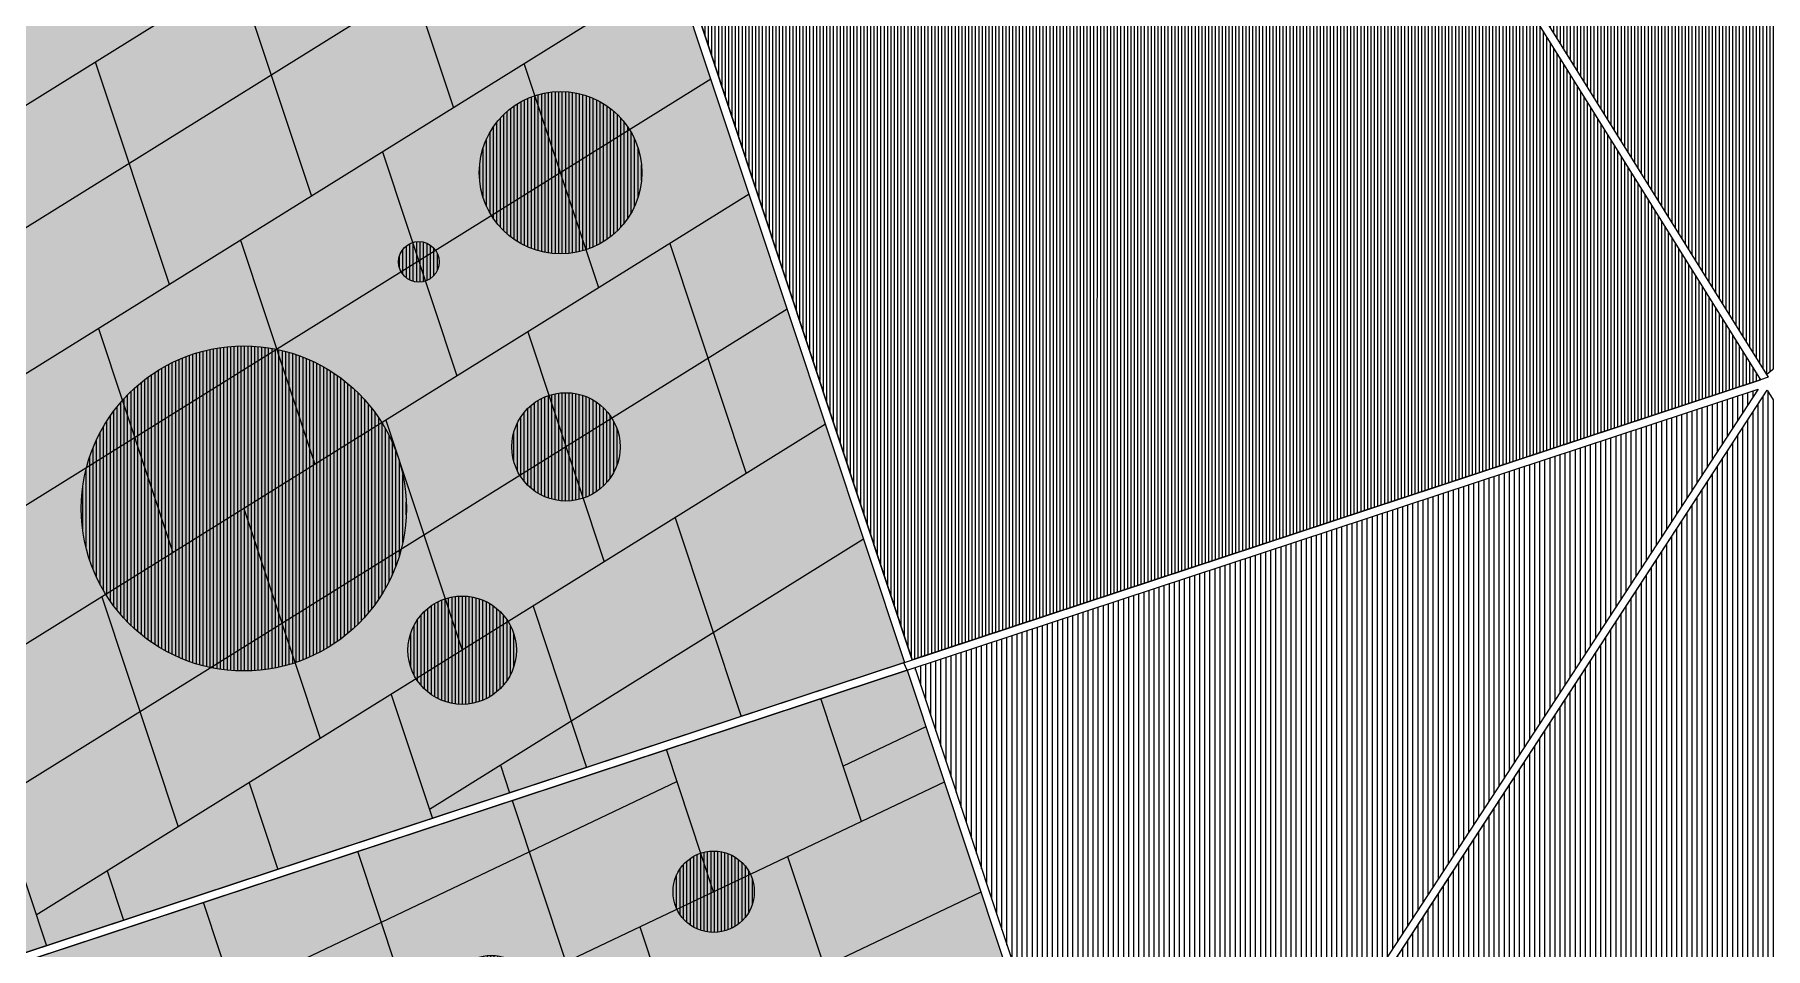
# Model space of a CAD drawing. Header units: metres. Extents: x 679599 to 680028, y 2748524 to 2748840.
# Drawn here: x 679795 to 679858.9, y 2748629.3 to 2748663 of the extents above; entities that cross this region are included whole.
import ezdxf

# ---------------------------------------------------------------- set-up
doc = ezdxf.new("R2010")
doc.units = ezdxf.units.M
doc.header["$LTSCALE"] = 5
doc.layers.add('00-AUX', color=2, linetype='Continuous', plot=False)
doc.layers.add('00-AUX Tree Pit', color=2, linetype='Continuous', plot=False)
for name, color, linetype, lineweight, plot in [('02-L-B-Channel', 140, 'Continuous', 5, False), ('02-L-B-Curb', 11, 'Continuous', 5, False), ('02-L-B-Gutter', 170, 'Continuous', 5, False)]:
    doc.layers.add(name, color=color, linetype=linetype, lineweight=lineweight, plot=plot)
for name, color, linetype, lineweight, true_color in [('02-L-Joints-Paviment_06_Concrete Slab in sittu', 7, 'Continuous', 5, 0x999999), ('02-L-Joints-Paviment_07_Precast Concrete Blocks 60X40', 7, 'Continuous', 5, 0x999999), ('03-TR-Pavement_01_Compacted Ground', 7, 'Continuous', 5, 0x5a4f30), ('03-TR-Pavement_02_Sealed Gravel', 7, 'Continuous', 5, 0x38321e), ('03-TR-Pavement_06_Concrete Slab in situ', 7, 'Continuous', 9, 0xf7f7f7)]:
    doc.layers.add(name, color=color, linetype=linetype, lineweight=lineweight, true_color=true_color)
doc.layers.add('02-L-Tree Pit_line', color=252, linetype='Continuous')
doc.layers.add('03-TR-Tree Pit_Green', color=46, linetype='Continuous')
doc.layers.add('03-TR-Pavement_03_Lawn', color=74, linetype='Continuous', lineweight=5)
doc.layers.add('04-BK-Tree Pit', color=6, linetype='Continuous', lineweight=5)
doc.layers.add('03-TR-Tree Pit_White', color=7, linetype='Continuous', true_color=0xfcfcfc)
pattern_1 = [(90, (0, 0), (-0.1247775, 0), [])]

# ---------------------------------------------------------------- blocks, each defined once
blk = doc.blocks.new('Escocell 3m')
at = {"layer": '03-TR-Tree Pit_Green'}
h = blk.add_hatch(dxfattribs=at)
h.set_pattern_fill('ANSI31', color=256, scale=0.04, angle=19.04540243006556)
h.set_pattern_definition([(64.04540243006555, (-1814188.461305442, -2173892.277401457), (-0.1141909246486627, 0.05558266571408255), [])])
edge = h.paths.add_edge_path()
edge.add_arc((0, 0), 1.500000000055106, 0, 360)
at = {"layer": '03-TR-Tree Pit_White'}
h = blk.add_hatch(color=256, dxfattribs=at)
h.dxf.hatch_style = 1
edge = h.paths.add_edge_path()
edge.add_arc((0, 0), 1.500000000055106, 0, 360)
blk.add_circle((2.793967723846436e-09, 0), 1.499999999999999)
at = {"layer": '02-L-Tree Pit_line', "ltscale": 0.3}
blk.add_circle((0, 0), 1.500000000055106, dxfattribs=at)
blk = doc.blocks.new('Escocell 4m')
at = {"layer": '03-TR-Tree Pit_Green'}
h = blk.add_hatch(dxfattribs=at)
h.set_pattern_fill('ANSI31', color=256, scale=0.04, angle=19.04540243006556)
h.set_pattern_definition([(64.04540243006555, (-1814219.152628574, -2173895.471717801), (-0.1141909246486627, 0.05558266571408255), [])])
edge = h.paths.add_edge_path()
edge.add_arc((0, 0), 2.00000000010125, 0, 360)
at = {"layer": '03-TR-Tree Pit_White'}
h = blk.add_hatch(color=256, dxfattribs=at)
h.dxf.hatch_style = 1
edge = h.paths.add_edge_path()
edge.add_arc((0, 0), 2.00000000010125, 0, 360)
blk.add_circle((0, 4.656612873077393e-10), 1.999999999999999)
blk = doc.blocks.new('Tree Pit 6m')
at = {"layer": '03-TR-Tree Pit_Green'}
h = blk.add_hatch(dxfattribs=at)
h.set_pattern_fill('ANSI31', color=256, scale=0.04, angle=45)
h.set_pattern_definition([(90, (0, 0), (-0.127, 0), [])])
edge = h.paths.add_edge_path()
edge.add_arc((0, 0), 2.999999999799332, 0, 360)
at = {"layer": '03-TR-Tree Pit_White'}
h = blk.add_hatch(color=256, dxfattribs=at)
h.dxf.hatch_style = 1
edge = h.paths.add_edge_path()
edge.add_arc((3.552713678800501e-15, 0), 2.999999999799332, 0, 360)
blk.add_circle((0, -4.656612873077393e-10), 3)
blk = doc.blocks.new('Tree Pit 1.5m1')
at = {"layer": '03-TR-Tree Pit_Green'}
h = blk.add_hatch(dxfattribs=at)
h.set_pattern_fill('ANSI31', color=256, scale=0.04, angle=45)
h.set_pattern_definition([(90, (-679809.1965781035, -2748654.629934995), (-0.127, 0), [])])
edge = h.paths.add_edge_path()
edge.add_arc((0, -4.656612873077393e-10), 0.7500000004656613, 0, 360)
at = {"layer": '03-TR-Tree Pit_White'}
h = blk.add_hatch(color=256, dxfattribs=at)
h.dxf.hatch_style = 1
edge = h.paths.add_edge_path()
edge.add_arc((0, -4.656612873077393e-10), 0.7500000004656613, 0, 360)
blk.add_circle((0, 0), 0.75)
blk = doc.blocks.new('Tree Pit 12m')
at = {"layer": '03-TR-Tree Pit_Green'}
h = blk.add_hatch(dxfattribs=at)
h.set_pattern_fill('ANSI31', color=256, scale=0.04, angle=45)
h.set_pattern_definition([(90, (-679801.3261485464, -2748649.771998064), (-0.127, 0), [])])
edge = h.paths.add_edge_path()
edge.add_arc((0, 0), 5.999999999896272, 0, 360)
at = {"layer": '03-TR-Tree Pit_White'}
h = blk.add_hatch(color=256, dxfattribs=at)
h.dxf.hatch_style = 1
edge = h.paths.add_edge_path()
edge.add_arc((0, 0), 5.999999999896272, 0, 360)
at = {"ltscale": 0.3}
blk.add_circle((0, 0), 5.999999999896272, dxfattribs=at)
blk = doc.blocks.new('*U33')
at = {"layer": '02-L-Joints-Paviment_07_Precast Concrete Blocks 60X40'}
blk.add_line((8.568149900134436e-07, 0.5989131331520812), (4.98304278521461e-07, 8.26684131399463e-05), dxfattribs=at)
blk = doc.blocks.new('*U34')
at = {"layer": '02-L-Joints-Paviment_07_Precast Concrete Blocks 60X40', "color": 0, "linetype": 'ByBlock', "lineweight": -2, "transparency": 16777216, "rotation": 25.4481775049705}
for p in [(679894.9857539828, 2748631.686475889), (679895.3469437031, 2748631.858353711), (679895.7081334235, 2748632.030231534), (679893.5409951014, 2748630.998964598), (679893.9021848218, 2748631.170842421), (679894.2633745421, 2748631.342720244), (679894.6245642625, 2748631.514598066), (679892.4574259404, 2748630.48333113), (679892.8186156608, 2748630.655208953), (679893.1798053811, 2748630.827086776), (679891.0126670591, 2748629.795819839), (679891.3738567794, 2748629.967697662), (679891.7350464998, 2748630.139575485), (679892.0962362201, 2748630.311453308), (679889.5679081777, 2748629.108308549), (679889.9290978981, 2748629.280186371), (679890.2902876184, 2748629.452064194), (679890.6514773387, 2748629.623942017), (679888.1231492964, 2748628.420797258), (679888.4843390167, 2748628.592675081), (679888.8455287371, 2748628.764552903), (679889.2067184574, 2748628.936430726), (679887.0395801354, 2748627.90516379), (679887.4007698557, 2748628.077041613), (679887.761959576, 2748628.248919435), (679885.594821254, 2748627.2176525), (679885.9560109744, 2748627.389530322), (679886.3172006947, 2748627.561408145), (679886.678390415, 2748627.733285968), (679884.1500623727, 2748626.530141209), (679884.511252093, 2748626.702019032), (679884.8724418133, 2748626.873896854), (679885.2336315337, 2748627.045774677), (679883.0664932117, 2748626.014507741), (679883.427682932, 2748626.186385564), (679883.7888726523, 2748626.358263386), (679881.6217343303, 2748625.32699645), (679881.9829240507, 2748625.498874273), (679882.344113771, 2748625.670752096), (679882.7053034913, 2748625.842629918), (679880.1769754491, 2748624.639485159), (679880.5381651694, 2748624.811362982), (679880.8993548898, 2748624.983240805), (679881.2605446101, 2748625.155118627), (679878.7322165677, 2748623.951973869), (679879.0934062881, 2748624.123851692), (679879.4545960084, 2748624.295729514), (679879.8157857287, 2748624.467607337), (679877.6486474067, 2748623.436340401), (679878.009837127, 2748623.608218224), (679878.3710268474, 2748623.780096046), (679876.2038885254, 2748622.748829111), (679876.5650782457, 2748622.920706933), (679876.926267966, 2748623.092584756), (679877.2874576864, 2748623.264462578), (679874.759129644, 2748622.06131782), (679875.1203193644, 2748622.233195642), (679875.4815090847, 2748622.405073465), (679875.842698805, 2748622.576951288), (679873.3143707627, 2748621.373806529), (679873.675560483, 2748621.545684352), (679874.0367502033, 2748621.717562174), (679874.3979399237, 2748621.889439997), (679872.2308016017, 2748620.858173061), (679872.591991322, 2748621.030050884), (679872.9531810423, 2748621.201928706), (679870.7860427203, 2748620.17066177), (679871.1472324406, 2748620.342539593), (679871.508422161, 2748620.514417415), (679871.8696118813, 2748620.686295238), (679869.341283839, 2748619.48315048), (679869.7024735593, 2748619.655028302), (679870.0636632796, 2748619.826906125), (679870.424853, 2748619.998783948), (679868.257714678, 2748618.967517012), (679868.6189043983, 2748619.139394834), (679868.9800941186, 2748619.311272657), (679866.8129557966, 2748618.280005721), (679867.1741455169, 2748618.451883544), (679867.5353352373, 2748618.623761367), (679867.8965249576, 2748618.795639189), (679865.3681969153, 2748617.59249443), (679865.7293866356, 2748617.764372253), (679866.0905763559, 2748617.936250076), (679866.4517660763, 2748618.108127899), (679863.9234380339, 2748616.90498314), (679864.2846277542, 2748617.076860962), (679864.6458174746, 2748617.248738785), (679865.0070071949, 2748617.420616608), (679862.8398688729, 2748616.389349672), (679863.2010585932, 2748616.561227494), (679863.5622483136, 2748616.733105317), (679861.3951099915, 2748615.701838381), (679861.7562997119, 2748615.873716204), (679862.1174894322, 2748616.045594026), (679862.4786791526, 2748616.217471849), (679859.9503511102, 2748615.014327091), (679860.3115408305, 2748615.186204913), (679860.6727305509, 2748615.358082736), (679861.0339202712, 2748615.529960558), (679858.8667819492, 2748614.498693623), (679859.2279716695, 2748614.670571445), (679859.5891613899, 2748614.842449268), (679857.4220230678, 2748613.811182332), (679857.7832127882, 2748613.983060155), (679858.1444025085, 2748614.154937977), (679858.5055922288, 2748614.3268158), (679855.9772641865, 2748613.123671041), (679856.3384539068, 2748613.295548864), (679856.6996436272, 2748613.467426687), (679857.0608333475, 2748613.639304509), (679854.5325053051, 2748612.43615975), (679854.8936950255, 2748612.608037573), (679855.2548847458, 2748612.779915396), (679855.6160744661, 2748612.951793218), (679853.8101258645, 2748612.092404105), (679854.1713155848, 2748612.264281928)]:
    blk.add_blockref('*U33', p, dxfattribs=at)

msp = doc.modelspace()

# ---------------------------------------------------------------- hatches: boundary and pattern name
at = {"layer": '03-TR-Pavement_01_Compacted Ground', "linetype": 'Continuous'}
h = msp.add_hatch(dxfattribs=at)
h.set_pattern_fill('ANSI31', color=256, scale=0.059, angle=45)
h.set_pattern_definition([(90, (652974.1167151183, 2717198.732228751), (-0.187325, 0), [])])
h.paths.add_polyline_path([(679858.9596239934, 2748649.889469362), (679836.2481653927, 2748615.105393283), (679870.4915089877, 2748631.399956159)])
h.paths.add_polyline_path([(679835.7286140141, 2748614.858138985), (679858.6299190292, 2748649.933241708), (679827.499588239, 2748639.652467477)])
at = {"layer": '03-TR-Pavement_02_Sealed Gravel', "linetype": 'Continuous'}
h = msp.add_hatch(dxfattribs=at)
h.set_pattern_fill('ANSI31', color=256, scale=0.0393, angle=45)
h.set_pattern_definition([(90, (652974.1167151183, 2717198.732228751), (-0.1247775, 0), [])])
h.paths.add_polyline_path([(679841.1155258614, 2748679.0664445), (679841.5908277817, 2748678.304258057), (679842.5383310999, 2748678.895214675), (679856.3505260966, 2748674.243262912, -0.2299736201902384), (679868.1888601143, 2748662.603183029), (679869.1327909554, 2748662.933366124, 0.1523607192728246), (679861.9807721117, 2748672.461706176, 0.1619195689587888), (679874.476584234, 2748673.725053835, 0.01214333715248442), (679876.3625556407, 2748674.627021506), (679878.8999461771, 2748666.944130136), (679879.6445925387, 2748667.559294553), (679869.9118603208, 2748697.028752761)])
h.paths.add_polyline_path([(679869.4164145128, 2748695.659041201), (679876.0452346813, 2748675.587828456, -0.01305086864748665), (679874.0671699169, 2748674.637402407, -0.1888687683589706), (679860.296674784, 2748673.96939279), (679843.6369204547, 2748679.580403462)], flags=16)
h.paths.add_polyline_path([(679869.3613649786, 2748695.506851028), (679875.9234115153, 2748675.63782023, -0.01254076541906375), (679874.0262284864, 2748674.728637265, -0.1888687683771232), (679860.328593115, 2748674.06416209), (679843.8694821118, 2748679.607596023)], flags=0)
at = {"layer": '03-TR-Pavement_03_Lawn'}
h = msp.add_hatch(dxfattribs=at)
h.set_pattern_fill('ANSI31', color=256, scale=0.0393, angle=45)
h.set_pattern_definition(pattern_1)
h.paths.add_polyline_path([(679874.0262284864, 2748674.728637265, 0.01254076541906376), (679875.9234115153, 2748675.63782023), (679869.3613649786, 2748695.506851028), (679843.8694821118, 2748679.607596023), (679860.328593115, 2748674.06416209, 0.1888687683771232)])
h.paths.add_polyline_path([(679862.4109662712, 2748672.268367412, 0.1559975230815173), (679874.5175256642, 2748673.633818977, 0.01146884181128501), (679876.3040582464, 2748674.485271009), (679878.8172076924, 2748666.875778534), (679858.9517346768, 2748650.464589607), (679841.6437424201, 2748678.219405001), (679842.5511748864, 2748678.78536948), (679856.3186077652, 2748674.148493613, -0.2313592348143857), (679868.1277345138, 2748662.475860189), (679869.2604366232, 2748662.872074691, 0.1477627727117665)])
h = msp.add_hatch(dxfattribs=at)
h.set_pattern_fill('ANSI31', color=256, scale=0.0393, angle=45)
h.set_pattern_definition(pattern_1)
h.paths.add_polyline_path([(679840.8570180393, 2748678.908948198), (679818.9960120963, 2748665.274025362), (679827.4041756915, 2748639.933124925), (679858.7159637049, 2748650.275707026)])
at = {"layer": '03-TR-Pavement_06_Concrete Slab in situ', "linetype": 'Continuous'}
h = msp.add_hatch(color=256, dxfattribs=at)
h.dxf.hatch_style = 1
h.paths.add_polyline_path([(679795.0861848809, 2748702.229613893), (679748.3232932952, 2748673.068056662), (679753.9158012636, 2748656.131245426), (679763.3839043446, 2748640.923120437), (679762.6204706786, 2748640.44798989), (679766.019437714, 2748634.972876896), (679761.0161220551, 2748631.858780902), (679765.1411405053, 2748619.371264655), (679827.1213540494, 2748639.83970624), (679818.6365107796, 2748665.405712577), (679840.6971482597, 2748679.165063978), (679836.2657574059, 2748686.284756121), (679813.7408986981, 2748672.263297542)])
h = msp.add_hatch(color=256, dxfattribs=at)
h.dxf.hatch_style = 1
h.paths.add_polyline_path([(679764.8595081758, 2748618.962261748), (679827.2147204854, 2748639.558390062), (679835.4556343118, 2748614.728242476), (679775.6626727318, 2748586.251462926)])

# ---------------------------------------------------------------- linework, layer by layer
at = {"layer": '00-AUX', "ltscale": 0.3}
for points in [[(679840.9548195853, 2748679.324150738), (679869.8144046759, 2748697.323835888), (679879.6445925387, 2748667.559294553), (679858.953552937, 2748650.466091701), (679840.9548195853, 2748679.324150738)], [(679840.6977684655, 2748679.164069877), (679858.7159637049, 2748650.275707026), (679827.4058001357, 2748639.935054153), (679818.8985492871, 2748665.56768405), (679840.6977684655, 2748679.164069877)], [(679847.6038947075, 2748632.497431344), (679858.9596239934, 2748649.889469362), (679870.4915089877, 2748631.399956159), (679836.248165472, 2748615.105393405), (679847.6038947069, 2748632.497431345)], [(679764.8595081758, 2748618.962261748), (679827.2147204854, 2748639.558390062), (679835.4556343118, 2748614.728242476), (679775.6626727318, 2748586.251462926), (679764.8595081754, 2748618.962261749)]]:
    msp.add_lwpolyline(points, dxfattribs=at)
at = {"layer": '00-AUX Tree Pit'}
for centre, radius in [((679814.4250538597, 2748657.924232281), 3), ((679809.1965781035, 2748654.629934995), 0.75), ((679814.6240324542, 2748647.800768792), 1.999999999999999), ((679810.7938501578, 2748640.293366782), 1.999999999999999), ((679820.0753833477, 2748631.375667147), 1.499999999999999)]:
    msp.add_circle(centre, radius, dxfattribs=at)
at = {"layer": '00-AUX Tree Pit', "ltscale": 0.3}
msp.add_circle((679802.7355283748, 2748645.525489743), 5.999999999896272, dxfattribs=at)
at = {"layer": '02-L-B-Channel'}
msp.add_lwpolyline([(679827.0981075838, 2748639.519878717), (679827.2147204854, 2748639.558390062), (679827.0928680158, 2748639.831703609), (679702.3716130949, 2748598.640631571), (679702.4955762385, 2748598.369962837), (679764.8595081758, 2748618.962261748), (679827.0981075838, 2748639.519878717)], dxfattribs=at)
at = {"layer": '02-L-B-Curb'}
for points in [[(679840.6978768252, 2748679.163895878), (679858.7159637049, 2748650.275707026)], [(679859.0051198624, 2748650.37898199), (679840.9548201222, 2748679.324149614)], [(679827.1213540494, 2748639.83970624), (679858.7159637049, 2748650.275707026)]]:
    msp.add_lwpolyline(points, dxfattribs=at)
msp.add_lwpolyline([(679856.3186077654, 2748674.148493613, -0.2313592348129878), (679868.1277345138, 2748662.475860189), (679869.2604366232, 2748662.872074691, 0.1477627727117665), (679862.4109662712, 2748672.268367412, 0.1559975230898395), (679874.5175256648, 2748673.633818978, 0.01146884180751844), (679876.3040582464, 2748674.485271009), (679878.8172076924, 2748666.875778534)], format="xyb", dxfattribs=at)
at = {"layer": '02-L-B-Curb', "ltscale": 0.3}
for points in [[(679818.6365107796, 2748665.405712577), (679827.1213540494, 2748639.83970624)], [(679818.8985500756, 2748665.567681674), (679827.4060819618, 2748639.934205002)], [(679827.2147204854, 2748639.558390062), (679858.6299190292, 2748649.933241708)], [(679827.2147204854, 2748639.558390062), (679835.4556343118, 2748614.728242476)], [(679827.4994483978, 2748639.652888823), (679835.7286140141, 2748614.858138985)]]:
    msp.add_lwpolyline(points, dxfattribs=at)
at = {"layer": '02-L-B-Curb'}
msp.add_arc((679850.2852088751, 2748656.234618702), 19.00261401183191, 19.58114195477917, 71.38645792389441, dxfattribs=at)
at = {"layer": '02-L-B-Gutter'}
for p, q in [((679858.9932336106, 2748650.369162566), (679858.7159637049, 2748650.275707026)), ((679858.6299190292, 2748649.933241708), (679835.7283898067, 2748614.858060108)), ((679836.2481654218, 2748615.105393327), (679858.9596239934, 2748649.889469362))]:
    msp.add_line(p, q, dxfattribs=at)
at = {"layer": '02-L-Joints-Paviment_06_Concrete Slab in sittu'}
for p, q in [((679838.2929121428, 2748683.025931464), (679764.6408372624, 2748637.187828923)), ((679813.7409357176, 2748672.263238075), (679762.6142796784, 2748640.444136859)), ((679818.6365107796, 2748665.405712577), (679761.6507010343, 2748629.940026176)), ((679819.9732428961, 2748661.377203002), (679780.3239607465, 2748636.701077261)), ((679821.3826227251, 2748657.130694679), (679772.6177983962, 2748626.78142045)), ((679822.792002554, 2748652.884186354), (679784.8769527776, 2748629.287377407)), ((679824.2013823829, 2748648.637678031), (679795.0751637822, 2748630.510685722)), ((679825.610762212, 2748644.391169708), (679809.5834489244, 2748634.416411615)), ((679827.1209337087, 2748639.840972735), (679765.1411403845, 2748619.371265016)), ((679827.2147186059, 2748639.55839572), (679765.1402956827, 2748619.055006807)), ((679827.9118516946, 2748637.457910525), (679824.8604671761, 2748636.005919067)), ((679818.7320758301, 2748635.443029106), (679767.4722383025, 2748611.051201141)), ((679828.586361916, 2748635.425588783), (679768.8155383854, 2748606.983835644)), ((679829.9353823586, 2748631.360945301), (679770.1588384684, 2748602.916470148))]:
    msp.add_line(p, q, dxfattribs=at)
for points in [[(679807.7438535582, 2748668.530976755), (679810.4682955274, 2748660.322142441)], [(679802.5042914326, 2748665.270083068), (679805.228733402, 2748657.061248755)], [(679799.9891712767, 2748653.800355068), (679797.2647293073, 2748662.009189382)], [(679815.8344336883, 2748653.677723959), (679813.0880765902, 2748661.952589285)], [(679807.848514465, 2748658.691695598), (679810.5948715628, 2748650.416830272)], [(679802.6089523394, 2748655.430801911), (679805.3553094377, 2748647.155936586)], [(679818.4542147507, 2748655.308170802), (679821.2729744087, 2748646.815154155)], [(679797.369390214, 2748652.169908225), (679800.1157473121, 2748643.8950429)], [(679813.2146526255, 2748652.047277116), (679816.0334122835, 2748643.554260468)], [(679807.9750905002, 2748648.786383429), (679810.793850158, 2748640.293366781)], [(679802.7355283746, 2748645.525489743), (679805.5542880327, 2748637.032473096)], [(679818.653193346, 2748645.184707311), (679821.0880144428, 2748637.848510326)], [(679797.4959662494, 2748642.264596056), (679800.314725907, 2748633.771579409)], [(679813.4136312208, 2748641.923813625), (679815.3819504515, 2748635.963996792)], [(679792.256404124, 2748639.00370237), (679795.4500363813, 2748629.381182107)], [(679808.1740690958, 2748638.662919939), (679809.6933575266, 2748634.08525334)], [(679825.5349773975, 2748633.973597325), (679824.0305000275, 2748638.506637704)], [(679820.0753833479, 2748631.375667149), (679818.3409343167, 2748636.627355174)], [(679812.2032299874, 2748636.046858459), (679812.5420217561, 2748635.026067586)], [(679802.9345069699, 2748635.402026252), (679803.9913387774, 2748632.202075807)], [(679812.6359735793, 2748634.742987616), (679814.615789299, 2748628.777736972)], [(679809.1561952499, 2748626.179806792), (679806.9485081059, 2748632.864398803)], [(679797.6949448446, 2748632.141132566), (679798.2987006101, 2748630.321996354)], [(679822.8051803734, 2748632.674632236), (679825.5032212568, 2748624.545345272)], [(679803.6966011946, 2748623.581876612), (679801.2522949944, 2748630.982920615)], [(679817.3455863227, 2748630.07670206), (679820.0436272073, 2748621.947415094)]]:
    msp.add_lwpolyline(points, dxfattribs=at)

# ---------------------------------------------------------------- block references
at = {"layer": '02-L-Joints-Paviment_07_Precast Concrete Blocks 60X40'}
msp.add_blockref('*U34', (0, 0), dxfattribs=at)
at = {"layer": '04-BK-Tree Pit', "rotation": 25.95459756993445}
for name, p in [('Escocell 4m', (679793.0688481675, 2748665.127584518)), ('Escocell 4m', (679814.6240324544, 2748647.800768792)), ('Escocell 4m', (679810.793850158, 2748640.293366781)), ('Escocell 3m', (679820.0753833451, 2748631.375667145)), ('Escocell 3m', (679811.8711597277, 2748627.523462824))]:
    msp.add_blockref(name, p, dxfattribs=at)
at = {"layer": '04-BK-Tree Pit'}
for name, p in [('Tree Pit 6m', (679814.4250538597, 2748657.924232281)), ('Tree Pit 1.5m1', (679809.1965781035, 2748654.629934995)), ('Tree Pit 12m', (679802.7355283748, 2748645.525489743))]:
    msp.add_blockref(name, p, dxfattribs=at)

doc.saveas('drawing.dxf')
